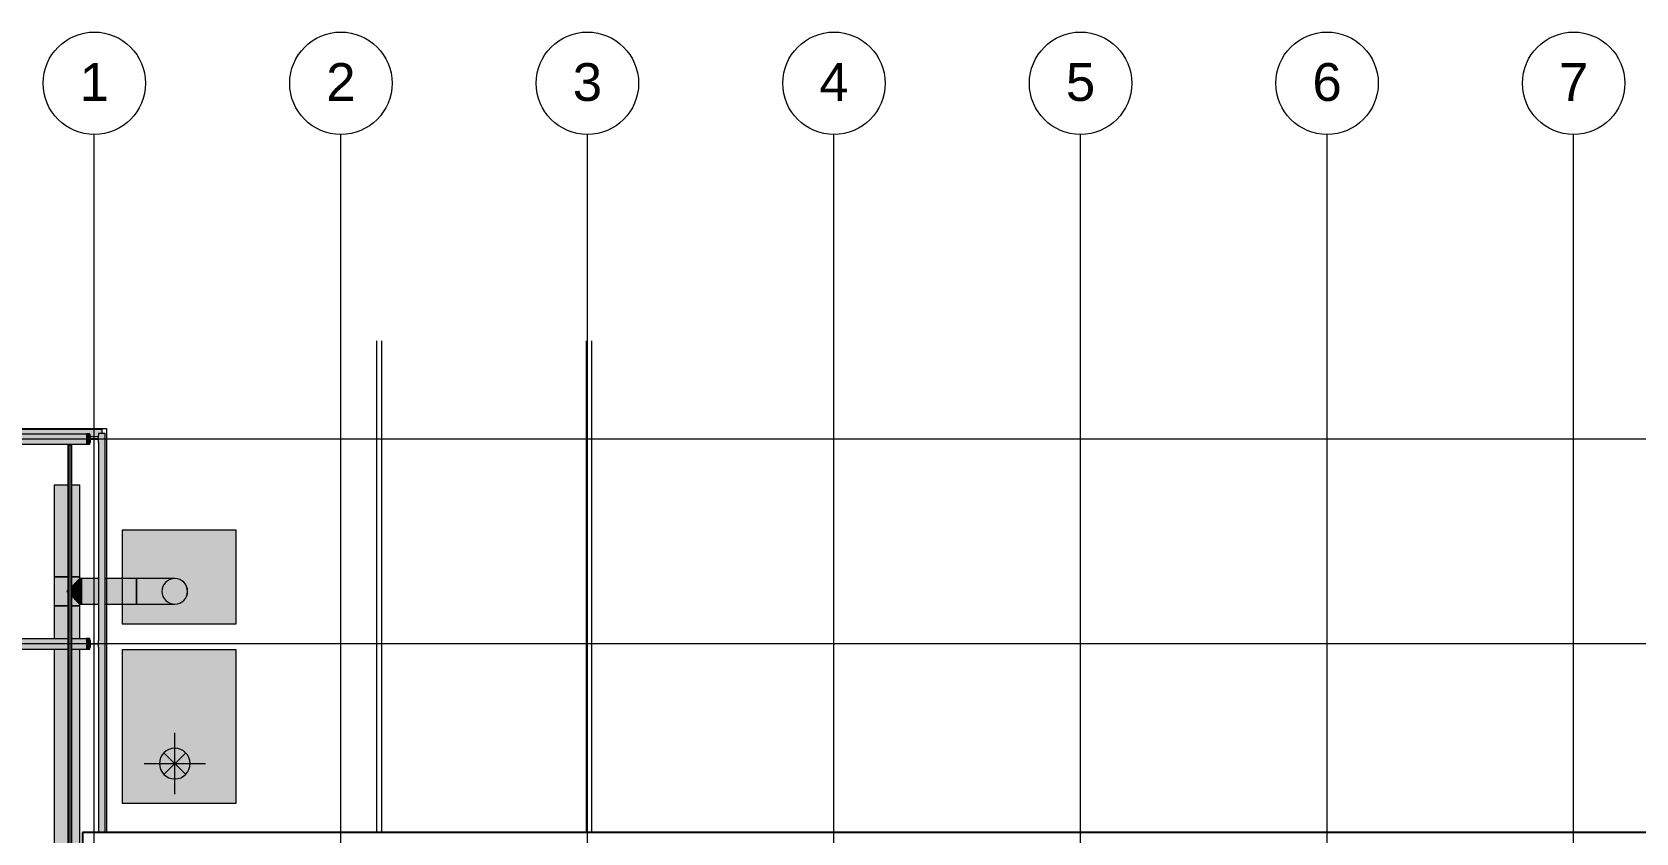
# Model space of a CAD drawing. Header units: inches. Extents: x 22011 to 32682, y -23296 to -20170.
# Drawn here: x 28800 to 30680, y -21132 to -20193 of the extents above; entities that cross this region are included whole.
import ezdxf

# ---------------------------------------------------------------- set-up
doc = ezdxf.new("R2010")
doc.units = ezdxf.units.IN
doc.header["$MEASUREMENT"] = 0
doc.linetypes.add('Grid Line 1_2_', pattern=[0.875, 0.5, -0.125, 0.125, -0.125])
for name, color, linetype, lineweight in [('A-ROOF', 132, 'Continuous', 9), ('A-SITE-CURB', 90, 'Continuous', 9), ('A-SITE-ROAD', 130, 'Continuous', 9), ('A-WALL', 113, 'Continuous', 9), ('C-TOPO', 7, 'Continuous', 9), ('M-EQPM', 50, 'Continuous', 9), ('M-HVAC-DUCT', 70, 'Continuous', 9), ('M-HVAC-DUCT-ANNO', 70, 'Continuous', 9), ('M-HVAC-DUCT-CNTR', 70, 'Continuous', 9), ('S-BEAM', 12, 'Continuous', 9), ('S-COLS', 52, 'Continuous', 9), ('S-GRID', 1, 'Continuous', 9), ('S-GRID-IDEN', 1, 'Continuous', 9)]:
    doc.layers.add(name, color=color, linetype=linetype, lineweight=lineweight)
doc.styles.add('Arial', font='arial.ttf', dxfattribs={"height": 44.258982})

# ---------------------------------------------------------------- blocks, each defined once
blk = doc.blocks.new('Mechanical Equipment 3 - Mechanical Equipment 1-405539-Roof Low')
at = {"layer": 'M-EQPM'}
h = blk.add_hatch(color=256, dxfattribs=at)
h.paths.add_polyline_path([(26010.9, -22143.2), (26134.2, -22143.2), (26134.2, -22033.2), (26000.5, -22033.2), (26000.5, -22143.2)], flags=0)
h.paths.add_polyline_path([(26062.2, -22120.1), (26059.6, -22119.9), (26057, -22119.2), (26054.7, -22118.1), (26052.5, -22116.6), (26050.7, -22114.7), (26049.2, -22112.6), (26048.1, -22110.2), (26047.4, -22107.7), (26047.2, -22105.1), (26047.5, -22101.9), (26048.1, -22100), (26049.2, -22097.6), (26050.7, -22095.5), (26052.5, -22093.6), (26054.7, -22092.1), (26057, -22091), (26059.6, -22090.3), (26062.2, -22090.1), (26064.8, -22090.3), (26067.3, -22091), (26069.8, -22092.2), (26071.8, -22093.6), (26073.6, -22095.5), (26075.1, -22097.6), (26076.3, -22100), (26076.9, -22102.5), (26077.2, -22105.1), (26076.9, -22107.7), (26076.3, -22110.2), (26075.1, -22112.6), (26073.6, -22114.7), (26071.8, -22116.6), (26069.7, -22118.1), (26067.3, -22119.2), (26064.8, -22119.9)], flags=0)
for p, q in [((26134.2, -22033.2), (26000.5, -22033.2)), ((26000.5, -22033.2), (26000.5, -22143.2)), ((26134.2, -22143.2), (26134.2, -22033.2)), ((26000.5, -22143.2), (26134.2, -22143.2))]:
    blk.add_line(p, q, dxfattribs=at)
blk = doc.blocks.new('Mechanical Equipment 4 - Mechanical Equipment 1-405625-Roof Low')
at = {"layer": 'M-EQPM'}
blk.add_hatch(color=256, dxfattribs=at).paths.add_polyline_path([(26010.9, -22143.2), (26134.2, -22143.2), (26134.2, -21963.7), (26000.5, -21963.7), (26000.5, -22143.2)], flags=0)
for p, q in [((26134.2, -21963.7), (26000.5, -21963.7)), ((26000.5, -21963.7), (26000.5, -22143.2)), ((26134.2, -22143.2), (26134.2, -21963.7)), ((26000.5, -22143.2), (26134.2, -22143.2))]:
    blk.add_line(p, q, dxfattribs=at)
blk = doc.blocks.new('Round Tee - Standard-364261-Roof Low')
at = {"layer": 'M-HVAC-DUCT'}
blk.add_hatch(color=256, dxfattribs=at).paths.add_polyline_path([(-17, 9.6), (-17, 0), (17, 0), (17, 15), (-17, 15), (-17, 11.5)], flags=0)
h = blk.add_hatch(color=256, dxfattribs=at)
h.paths.add_polyline_path([(-17, 0), (-17, -0.9), (-0.9, -0.9), (0, 0), (-16.2, 0)], flags=0)
h.paths.add_polyline_path([(-17, -14.9), (-17, -15), (-16.2, -15)], flags=0)
h.paths.add_polyline_path([(-17, -6.9), (-17, -14.9), (-14.9, -14.9), (-5.4, -5.3), (-17, -5.3), (-17, -6.1)], flags=0)
h.paths.add_polyline_path([(0, 0), (0.9, -0.9), (17, -0.9), (17, 0), (0.6, 0)], flags=0)
h.paths.add_polyline_path([(5.3, -5.3), (15, -15), (17, -14.8), (17, -5.3), (5.3, -5.3)], flags=0)
h = blk.add_hatch(color=256, dxfattribs=at)
h.paths.add_polyline_path([(-15, -17), (-14.9, -17), (-15, -15)], flags=0)
h.paths.add_polyline_path([(-15, -15), (-14.8, -17), (0, -17), (0, -5.3), (-5.4, -5.4), (-14.9, -14.9)], flags=0)
h.paths.add_polyline_path([(-0.9, -0.9), (0, -0.9), (0, 0), (-0.8, -0.8)], flags=0)
h = blk.add_hatch(color=256, dxfattribs=at)
h.paths.add_polyline_path([(0, -0.8), (0, -0.9), (0.9, -0.9), (0, 0), (0, -0.6)], flags=0)
h.paths.add_polyline_path([(14.9, -17), (15, -17), (15, -16.1)], flags=0)
h.paths.add_polyline_path([(0, -17), (14.9, -17), (14.9, -14.9), (5.3, -5.3), (0, -5.3), (0, -8.7)], flags=0)
for p, q in [((17, 15), (-17, 15)), ((-17, 0), (-17, 15)), ((17, 15), (17, 0)), ((-17, -0.9), (-17, 0)), ((-17, -15), (-17, -5.3)), ((-17, -15), (-15, -15)), ((-15, -15), (-15, -17)), ((0, -17), (-15, -17)), ((15, -17), (0, -17)), ((15, -17), (15, -15)), ((15, -15), (17, -15)), ((17, 0), (17, -0.9)), ((17, -5.3), (17, -15))]:
    blk.add_line(p, q, dxfattribs=at)
for points, knots in [([(-5.4, -5.4), (-5.6, -5.6), (-6.4, -6.4), (-8.1, -8.1), (-9.9, -9.9), (-11.6, -11.6), (-12.7, -12.7), (-13.7, -13.7), (-14.4, -14.4), (-14.8, -14.8), (-15, -15), (-15, -15), (-15, -15)], [0.2692308, 0.2692308, 0.2692308, 0.2692308, 0.3076923, 0.3846154, 0.5384615, 0.6153846, 0.6923077, 0.7692308, 0.8461538, 0.9230769, 0.9615385, 1, 1, 1, 1]), ([(0, 0), (-0.3, -0.3), (-0.6, -0.6), (-0.9, -0.9), (-0.9, -0.9)], [0, 0, 0, 0, 0.03846154, 0.0440829, 0.0440829, 0.0440829, 0.0440829]), ([(15, -15), (15, -15), (15, -15), (14.8, -14.8), (14.4, -14.4), (13.7, -13.7), (12.7, -12.7), (11.6, -11.6), (9.9, -9.9), (7.9, -7.9), (6.1, -6.1), (5.4, -5.4)], [0, 0, 0, 0, 0.0384615, 0.0769231, 0.1538462, 0.2307692, 0.3076923, 0.3846154, 0.4615385, 0.6153846, 0.7307692, 0.7307692, 0.7307692, 0.7307692])]:
    blk.add_open_spline(points, degree=3, knots=knots, dxfattribs=at)
blk.add_open_spline([(0.9, -0.9), (0.6, -0.6), (0.3, -0.3), (0, 0)], degree=3, dxfattribs=at)
blk = doc.blocks.new('Round Elbow - 1_5 D-V124-Roof Low')
at = {"layer": 'M-HVAC-DUCT'}
for points in [[(26079.1, -22311), (26092.1, -22311), (26092.1, -22251), (26089.2, -22251.3), (26086.6, -22252.1), (26084.2, -22253.3), (26082.5, -22254.5), (26080.3, -22256.8), (26078.9, -22258.9), (26078, -22261.1), (26077.3, -22264), (26077.1, -22267), (26077.1, -22311), (26078, -22311)], [(26092.1, -22311), (26107.1, -22311), (26107.1, -22265.8), (26106.8, -22263), (26106.1, -22260.6), (26104.8, -22258.1), (26103.5, -22256.3), (26101.7, -22254.5), (26099.6, -22253), (26097.3, -22251.9), (26094.7, -22251.2), (26092.1, -22251), (26092.1, -22307.6)]]:
    blk.add_hatch(color=256, dxfattribs=at).paths.add_polyline_path(points, flags=0)
for p, q in [((26092.1, -22311), (26077.1, -22311)), ((26107.1, -22311), (26092.1, -22311))]:
    blk.add_line(p, q, dxfattribs=at)
at = {"layer": 'M-HVAC-DUCT', "flags": 128}
for points in [[(26077.1, -22266), (26077.1, -22266.1), (26077.1, -22266.2), (26077.1, -22266.3), (26077.1, -22266.6), (26077.1, -22266.9), (26077.1, -22267.3), (26077.1, -22267.8), (26077.1, -22268.3), (26077.1, -22268.9), (26077.1, -22269.6), (26077.1, -22270.3), (26077.1, -22271.1), (26077.1, -22272), (26077.1, -22272.9), (26077.1, -22273.9), (26077.1, -22274.9), (26077.1, -22276), (26077.1, -22277.2), (26077.1, -22278.4), (26077.1, -22279.7), (26077.1, -22281), (26077.1, -22282.3), (26077.1, -22283.8), (26077.1, -22285.2), (26077.1, -22286.7), (26077.1, -22288.2), (26077.1, -22289.8), (26077.1, -22291.4), (26077.1, -22293), (26077.1, -22294.7), (26077.1, -22296.4), (26077.1, -22298.1), (26077.1, -22299.8), (26077.1, -22301.6), (26077.1, -22303.4), (26077.1, -22305.1), (26077.1, -22306.9), (26077.1, -22308.7), (26077.1, -22310.5), (26077.1, -22311)], [(26107.1, -22311), (26107.1, -22309.2), (26107.1, -22307.4), (26107.1, -22305.6), (26107.1, -22303.8), (26107.1, -22302.1), (26107.1, -22300.3), (26107.1, -22298.6), (26107.1, -22296.9), (26107.1, -22295.2), (26107.1, -22293.5), (26107.1, -22291.8), (26107.1, -22290.2), (26107.1, -22288.7), (26107.1, -22287.1), (26107.1, -22285.6), (26107.1, -22284.1), (26107.1, -22282.7), (26107.1, -22281.3), (26107.1, -22280), (26107.1, -22278.7), (26107.1, -22277.5), (26107.1, -22276.3), (26107.1, -22275.2), (26107.1, -22274.2), (26107.1, -22273.1), (26107.1, -22272.2), (26107.1, -22271.3), (26107.1, -22270.5), (26107.1, -22269.8), (26107.1, -22269.1), (26107.1, -22268.5), (26107.1, -22267.9), (26107.1, -22267.4), (26107.1, -22267), (26107.1, -22266.7), (26107.1, -22266.4), (26107.1, -22266.2), (26107.1, -22266.1), (26107.1, -22266), (26107.1, -22266)]]:
    blk.add_lwpolyline(points, dxfattribs=at)
at = {"layer": 'M-HVAC-DUCT'}
for start, end in [(90, 180), (0, 90)]:
    blk.add_arc((26092.1, -22266), 15, start, end, dxfattribs=at)
blk = doc.blocks.new('Girt_Z - 10_D-559342-Roof Low')
at = {"layer": 'S-BEAM'}
for points in [[(22765.3, -22343.4), (22765.8, -22343.4), (22765.8, -20676.8), (22765.3, -20676.8), (22765.3, -22343.1)], [(22766.6, -22343.4), (22766.6, -20676.8), (22765.8, -20676.8), (22765.8, -22343.4)], [(22766.6, -22343.4), (22766.7, -22343.4), (22766.7, -20676.8), (22766.6, -20676.8), (22766.6, -22343.1)], [(22769.1, -22343.4), (22769.1, -20676.8), (22766.7, -20676.8), (22766.7, -22343.4)], [(22769.7, -22343.4), (22769.7, -20676.8), (22769.1, -20676.8), (22769.1, -22343.4)]]:
    blk.add_hatch(color=256, dxfattribs=at).paths.add_polyline_path(points, flags=0)
for p, q in [((22765.2, -20676.8), (22765.3, -20676.8)), ((22765.2, -20676.8), (22765.2, -22343.4)), ((22765.3, -20676.8), (22765.8, -20676.8)), ((22765.3, -20676.8), (22765.3, -22343.4)), ((22765.8, -20676.8), (22766.6, -20676.8)), ((22765.8, -20676.8), (22765.8, -22343.4)), ((22766.6, -20676.8), (22766.6, -22343.4)), ((22766.6, -20676.8), (22766.7, -20676.8)), ((22766.7, -20676.8), (22769.1, -20676.8)), ((22769.1, -20676.8), (22769.7, -20676.8)), ((22769.1, -22343.4), (22769.1, -20676.8)), ((22769.7, -20676.8), (22769.7, -22343.4)), ((22765.3, -22343.4), (22765.2, -22343.4)), ((22765.8, -22343.4), (22765.3, -22343.4)), ((22766.6, -22343.4), (22765.8, -22343.4)), ((22766.7, -22343.4), (22766.6, -22343.4)), ((22769.1, -22343.4), (22766.7, -22343.4)), ((22769.7, -22343.4), (22769.1, -22343.4))]:
    blk.add_line(p, q, dxfattribs=at)
blk = doc.blocks.new('W-Wide Flange - W21X166-V125-Roof Low')
at = {"layer": 'S-BEAM'}
h = blk.add_hatch(color=256, dxfattribs=at)
h.paths.add_polyline_path([(22773, -20916.3), (22787.3, -20916.3), (22787.3, -20903.9), (22769.7, -20903.9), (22769.7, -20916.3)], flags=0)
h.paths.add_polyline_path([(22739.8, -20916.3), (22765.2, -20916.3), (22765.2, -20903.9), (22710.5, -20903.9), (22710.5, -20916.3)], flags=0)
h.paths.add_polyline_path([(22651.3, -20916.3), (22706, -20916.3), (22706, -20903.9), (22651.3, -20903.9)], flags=0)
h.paths.add_polyline_path([(22646.9, -20916.3), (22646.9, -20903.9), (22592.1, -20903.9), (22592.1, -20916.3), (22640, -20916.3)], flags=0)
h.paths.add_polyline_path([(22507, -20916.3), (22528.5, -20916.3), (22528.5, -20903.9), (22473.7, -20903.9), (22473.7, -20916.3)], flags=0)
h.paths.add_polyline_path([(22573.5, -20916.3), (22587.7, -20916.3), (22587.7, -20903.9), (22532.9, -20903.9), (22532.9, -20916.3)], flags=0)
h.paths.add_polyline_path([(22469.3, -20916.3), (22469.3, -20903.9), (22414.6, -20903.9), (22414.6, -20916.3), (22440.5, -20916.3)], flags=0)
h.paths.add_polyline_path([(22410.1, -20916.3), (22410.1, -20903.9), (22391.9, -20903.9), (22391.9, -20916.3), (22407.3, -20916.3)], flags=0)
h = blk.add_hatch(color=256, dxfattribs=at)
h.paths.add_polyline_path([(22787.6, -20916.3), (22787.6, -20903.9), (22787.3, -20903.9), (22787.3, -20916.3)], flags=0)
h.paths.add_polyline_path([(22790.8, -20916.3), (22791, -20916.3), (22791, -20903.9), (22790.8, -20903.9), (22790.8, -20913.2)], flags=0)
h.paths.add_polyline_path([(22789.6, -20910.4), (22790.7, -20910.4), (22790.7, -20909.7), (22787.7, -20909.7), (22787.7, -20910.4)], flags=0)
for points in [[(22790.8, -20908.8), (22790.8, -20903.9), (22787.6, -20903.9), (22787.6, -20908.8), (22790.8, -20908.8)], [(22790.7, -20909.7), (22790.7, -20909.6), (22790.8, -20908.8), (22787.6, -20908.8), (22787.6, -20909.7), (22789.6, -20909.7)], [(22789.6, -20911.3), (22790.8, -20911.3), (22790.7, -20910.5), (22790.7, -20910.4), (22787.6, -20910.5), (22787.6, -20911.3)], [(22790.8, -20916.3), (22790.8, -20911.3), (22787.6, -20911.3), (22787.6, -20916.3), (22789.6, -20916.3)]]:
    blk.add_hatch(color=256, dxfattribs=at).paths.add_polyline_path(points, flags=0)
for p, q in [((22391.9, -20916.3), (22391.9, -20903.9)), ((22391.9, -20903.9), (22410.1, -20903.9)), ((22414.6, -20903.9), (22469.3, -20903.9)), ((22473.7, -20903.9), (22528.5, -20903.9)), ((22532.9, -20903.9), (22587.7, -20903.9)), ((22592.1, -20903.9), (22646.9, -20903.9)), ((22651.3, -20903.9), (22706, -20903.9)), ((22710.5, -20903.9), (22765.2, -20903.9)), ((22769.7, -20903.9), (22787.3, -20903.9)), ((22787.6, -20903.9), (22787.3, -20903.9)), ((22787.3, -20903.9), (22787.3, -20916.3)), ((22787.6, -20908.8), (22787.6, -20903.9)), ((22790.8, -20903.9), (22787.6, -20903.9)), ((22790.8, -20903.9), (22790.8, -20908.8)), ((22791, -20903.9), (22790.8, -20903.9)), ((22791, -20916.3), (22791, -20903.9)), ((22391.9, -20916.3), (22410.1, -20916.3)), ((22414.6, -20916.3), (22469.3, -20916.3)), ((22473.7, -20916.3), (22528.5, -20916.3)), ((22532.9, -20916.3), (22587.7, -20916.3)), ((22592.1, -20916.3), (22646.9, -20916.3)), ((22651.3, -20916.3), (22706, -20916.3)), ((22710.5, -20916.3), (22765.2, -20916.3)), ((22769.7, -20916.3), (22787.3, -20916.3)), ((22787.3, -20916.3), (22787.6, -20916.3)), ((22787.6, -20916.3), (22787.6, -20911.3)), ((22787.6, -20916.3), (22790.8, -20916.3)), ((22790.7, -20909.7), (22787.7, -20909.7)), ((22787.7, -20910.4), (22790.7, -20910.4)), ((22790.8, -20911.3), (22790.8, -20916.3)), ((22790.8, -20916.3), (22791, -20916.3))]:
    blk.add_line(p, q, dxfattribs=at)
for centre, start_param, end_param in [((22787.7, -20908.8), 1.570796, 3.141593), ((22787.7, -20911.3), 0, 1.570796), ((22790.7, -20908.8), 3.141593, 4.712389), ((22790.7, -20911.3), 4.712389, 6.283185)]:
    blk.add_ellipse(centre, major_axis=(0, 0.89), ratio=0.164399, start_param=start_param, end_param=end_param, dxfattribs=at)
blk = doc.blocks.new('W-Wide Flange - W21X166-V126-Roof Low')
at = {"layer": 'S-BEAM'}
for points in [[(22787.3, -20676.3), (22787.3, -20663.9), (22391.9, -20663.9), (22391.9, -20676.3), (22773, -20676.3)], [(22790.8, -20668.8), (22790.8, -20663.9), (22787.6, -20663.9), (22787.6, -20668.8), (22790.8, -20668.8)], [(22790.7, -20669.7), (22790.7, -20669.6), (22790.8, -20668.8), (22787.6, -20668.8), (22787.6, -20669.7), (22789.6, -20669.7)], [(22787.6, -20671.3), (22790.8, -20671.3), (22790.7, -20670.5), (22790.7, -20670.4), (22787.6, -20670.5), (22787.6, -20671.3)], [(22790.8, -20676.3), (22790.8, -20671.3), (22787.6, -20671.3), (22787.6, -20676.3)]]:
    blk.add_hatch(color=256, dxfattribs=at).paths.add_polyline_path(points, flags=0)
h = blk.add_hatch(color=256, dxfattribs=at)
h.paths.add_polyline_path([(22787.6, -20676.3), (22787.6, -20663.9), (22787.3, -20663.9), (22787.3, -20676.3)], flags=0)
h.paths.add_polyline_path([(22790.8, -20676.3), (22791, -20676.3), (22791, -20663.9), (22790.8, -20663.9), (22790.8, -20671.3)], flags=0)
h.paths.add_polyline_path([(22790.7, -20670.4), (22790.7, -20669.7), (22787.7, -20669.7), (22787.7, -20670.4), (22789.6, -20670.4)], flags=0)
for p, q in [((22391.9, -20676.3), (22391.9, -20663.9)), ((22391.9, -20663.9), (22787.3, -20663.9)), ((22391.9, -20676.3), (22787.3, -20676.3)), ((22787.6, -20663.9), (22787.3, -20663.9)), ((22787.3, -20663.9), (22787.3, -20676.3)), ((22787.3, -20676.3), (22787.6, -20676.3)), ((22787.6, -20668.8), (22787.6, -20663.9)), ((22790.8, -20663.9), (22787.6, -20663.9)), ((22787.6, -20676.3), (22787.6, -20671.3)), ((22787.6, -20676.3), (22790.8, -20676.3)), ((22790.7, -20669.7), (22787.7, -20669.7)), ((22787.7, -20670.4), (22790.7, -20670.4)), ((22790.8, -20663.9), (22790.8, -20668.8)), ((22791, -20663.9), (22790.8, -20663.9)), ((22790.8, -20671.3), (22790.8, -20676.3)), ((22790.8, -20676.3), (22791, -20676.3)), ((22791, -20676.3), (22791, -20663.9))]:
    blk.add_line(p, q, dxfattribs=at)
for centre, start_param, end_param in [((22787.7, -20668.8), 1.570796, 3.141593), ((22787.7, -20671.3), 0, 1.570796), ((22790.7, -20668.8), 3.141593, 4.712389), ((22790.7, -20671.3), 4.712389, 6.283185)]:
    blk.add_ellipse(centre, major_axis=(0, 0.89), ratio=0.164399, start_param=start_param, end_param=end_param, dxfattribs=at)
blk = doc.blocks.new('Girt_C - 8_D-560230-Roof Low')
at = {"layer": 'S-BEAM'}
for points in [[(22801.4, -21131.3), (22801.4, -20663.1), (22801.3, -20663.1), (22801.3, -21131.3), (22801.4, -21131.3)], [(22806.3, -21131.3), (22809.1, -21131.3), (22809.1, -20663.1), (22801.4, -20663.1), (22801.4, -21131.3)], [(22809.1, -21131.3), (22809.3, -21131.3), (22809.2, -20663.1), (22809.1, -20663.1), (22809.1, -21097.2)], [(22801.3, -21132.1), (22801.4, -21132.1), (22801.4, -21131.3), (22801.3, -21131.3)], [(22806.3, -21132.1), (22809.1, -21132.1), (22809.1, -21131.3), (22801.4, -21131.3), (22801.4, -21132.1)], [(22809.2, -21132.1), (22809.3, -21132.1), (22809.2, -21131.3), (22809.1, -21131.3), (22809.1, -21132.1)]]:
    blk.add_hatch(color=256, dxfattribs=at).paths.add_polyline_path(points, flags=0)
for p, q in [((22801.3, -20663.1), (22801.3, -20666.1)), ((22801.3, -20663.1), (22801.4, -20663.1)), ((22801.3, -20674), (22801.3, -20906.1)), ((22801.4, -20663.1), (22809.1, -20663.1)), ((22809.1, -20663.1), (22809.3, -20663.1)), ((22809.3, -21131.3), (22809.3, -20663.1)), ((22801.3, -20914), (22801.3, -21131.3)), ((22801.3, -21131.3), (22801.3, -21132.1)), ((22809.3, -21132.1), (22809.3, -21131.3))]:
    blk.add_line(p, q, dxfattribs=at)
blk = doc.blocks.new('Girt_C - 8_D-560231-Roof Low')
at = {"layer": 'S-BEAM'}
for points in [[(22390.6, -20659.2), (22805.3, -20659.2), (22805.3, -20659.1), (22381.4, -20659.1), (22381.4, -20659.2)], [(22381.4, -20666.9), (22391.9, -20666.9), (22391.9, -20663.9), (22791, -20663.9), (22791, -20666.9), (22791.5, -20666.9), (22791.5, -20666.1), (22792, -20666.1), (22792, -20666.9), (22800.8, -20666.9), (22800.8, -20666.1), (22801.3, -20666.1), (22801.4, -20663.1), (22805.3, -20663.1), (22805.3, -20659.2), (22381.4, -20659.2), (22381.4, -20663.9)]]:
    blk.add_hatch(color=256, dxfattribs=at).paths.add_polyline_path(points, flags=0)
h = blk.add_hatch(color=256, dxfattribs=at)
h.paths.add_polyline_path([(22390.6, -20667.1), (22391.9, -20667), (22391.9, -20666.9), (22381.4, -20666.9), (22381.4, -20667.1), (22385.9, -20667.1)], flags=0)
h.paths.add_polyline_path([(22791.5, -20667.1), (22791.5, -20666.9), (22791, -20666.9), (22791, -20667.1)], flags=0)
h.paths.add_polyline_path([(22800.8, -20667.1), (22800.8, -20666.9), (22792, -20666.9), (22792, -20667.1)], flags=0)
for p, q in [((22805.3, -20659.1), (22381.4, -20659.1)), ((22381.4, -20659.2), (22381.4, -20659.1)), ((22381.4, -20666.9), (22381.4, -20659.2)), ((22805.3, -20659.1), (22805.3, -20659.2)), ((22805.3, -20659.2), (22805.3, -20663.1)), ((22381.4, -20667.1), (22381.4, -20666.9)), ((22381.4, -20667.1), (22385.9, -20667.1)), ((22390.9, -20667.1), (22391.9, -20667.1)), ((22791, -20667.1), (22791.5, -20667.1)), ((22792, -20667.1), (22800.8, -20667.1))]:
    blk.add_line(p, q, dxfattribs=at)
blk = doc.blocks.new('Grid - Grid Head - Circle-14747-Roof Low')
at = {"layer": 'S-GRID-IDEN'}
blk.add_circle((0, 0), 0.25, dxfattribs=at)

msp = doc.modelspace()

# ---------------------------------------------------------------- hatches: boundary and pattern name
at = {"layer": 'A-WALL', "transparency": 33554611}
for points in [[(28859.1, -22368.1), (28859.9, -22368.1), (28859.9, -21131.3), (28859.1, -21131.3), (28859.1, -22365.7)], [(32068.8, -21132.1), (32069.6, -21132.1), (32069.6, -21131.3), (28859.9, -21131.3), (28859.9, -21132.1), (32064.8, -21132.1)]]:
    msp.add_hatch(color=256, dxfattribs=at).paths.add_polyline_path(points, flags=0)
at = {"layer": 'M-HVAC-DUCT'}
for points in [[(28831.1, -20831.6), (28840.7, -20831.6), (28840.7, -20723.6), (28825.7, -20723.6), (28825.7, -20831.6), (28829.2, -20831.6)], [(28922.1, -20848.6), (28922.1, -20833.6), (28887, -20833.6), (28887, -20848.6), (28915.9, -20848.6)], [(28887, -20863.6), (28922.1, -20863.6), (28922.1, -20848.6), (28887, -20848.6), (28887, -20863.5)], [(28967.1, -20863.6), (28969.8, -20863.4), (28972.3, -20862.7), (28974.6, -20861.6), (28976.8, -20860.1), (28978.6, -20858.3), (28980.1, -20856.1), (28981.2, -20853.8), (28981.9, -20851.2), (28982.1, -20848.6), (28981.8, -20845.4), (28981.2, -20843.5), (28980.1, -20841.1), (28978.6, -20839), (28976.8, -20837.2), (28974.6, -20835.7), (28972.3, -20834.5), (28969.8, -20833.9), (28967.1, -20833.6), (28964.5, -20833.9), (28962, -20834.5), (28959.5, -20835.8), (28957.5, -20837.2), (28955.7, -20839), (28954.2, -20841.1), (28953.1, -20843.5), (28952.4, -20846), (28952.1, -20848.6), (28952.4, -20851.2), (28953.1, -20853.8), (28954.2, -20856.1), (28955.7, -20858.3), (28957.5, -20860.1), (28959.6, -20861.6), (28962, -20862.7), (28964.5, -20863.4), (28965.8, -20863.5)]]:
    msp.add_hatch(color=256, dxfattribs=at).paths.add_polyline_path(points, flags=0)
h = msp.add_hatch(color=256, dxfattribs=at)
h.paths.add_polyline_path([(28853, -20831.6), (28855.7, -20831.6), (28855.7, -20723.6), (28846.1, -20723.6), (28846.1, -20831.6), (28852.9, -20831.6)], flags=0)
h.paths.add_polyline_path([(28841.6, -20831.6), (28841.6, -20723.6), (28840.7, -20723.6), (28840.7, -20831.6)], flags=0)
h = msp.add_hatch(color=256, dxfattribs=at)
h.paths.add_polyline_path([(28887, -20848.6), (28887, -20833.6), (28885.7, -20833.6), (28885.7, -20848.6)], flags=0)
h.paths.add_polyline_path([(28876.8, -20848.6), (28877.7, -20848.6), (28877.6, -20833.6), (28857.7, -20833.7), (28857.7, -20848.6), (28866, -20848.6)], flags=0)
h = msp.add_hatch(color=256, dxfattribs=at)
h.paths.add_polyline_path([(28866, -20863.6), (28877.7, -20863.6), (28877.7, -20848.6), (28857.7, -20848.6), (28857.7, -20863.6)], flags=0)
h.paths.add_polyline_path([(28887, -20863.6), (28887, -20848.6), (28885.7, -20848.6), (28885.7, -20863.6)], flags=0)
h = msp.add_hatch(color=256, dxfattribs=at)
h.paths.add_polyline_path([(28840.7, -22245.6), (28840.7, -22116.3), (28825.7, -22116.3), (28825.7, -22245.6), (28838.1, -22245.6)], flags=0)
h.paths.add_polyline_path([(28840.7, -22103.9), (28840.7, -21876.3), (28825.7, -21876.3), (28825.8, -22103.9), (28840.5, -22103.9)], flags=0)
h.paths.add_polyline_path([(28832.6, -21863.9), (28840.7, -21863.9), (28840.7, -21636.3), (28825.7, -21636.3), (28825.8, -21863.9), (28831.1, -21863.9)], flags=0)
h.paths.add_polyline_path([(28826.3, -21623.9), (28840.7, -21623.9), (28840.7, -21396.3), (28825.7, -21396.3), (28825.8, -21623.9), (28826, -21623.9)], flags=0)
h.paths.add_polyline_path([(28840.7, -21383.9), (28840.7, -21156.3), (28825.7, -21156.3), (28825.7, -21383.9), (28839.1, -21383.9)], flags=0)
h.paths.add_polyline_path([(28831.5, -21143.9), (28840.7, -21143.9), (28840.7, -20916.3), (28825.7, -20916.3), (28825.7, -21143.9), (28831.1, -21143.9)], flags=0)
h.paths.add_polyline_path([(28825.7, -20903.9), (28840.7, -20903.9), (28840.7, -20865.6), (28825.7, -20865.6), (28825.7, -20903.5)], flags=0)
h = msp.add_hatch(color=256, dxfattribs=at)
h.paths.add_polyline_path([(28840.7, -22245.6), (28841.6, -22245.6), (28841.6, -22116.3), (28840.7, -22116.3), (28840.7, -22220.5)], flags=0)
h.paths.add_polyline_path([(28846.1, -22245.6), (28855.7, -22245.6), (28855.7, -22116.3), (28846.1, -22116.3), (28846.1, -22220.5)], flags=0)
h.paths.add_polyline_path([(28840.7, -22103.9), (28841.6, -22103.9), (28841.6, -21876.3), (28840.7, -21876.3), (28840.7, -22065.6)], flags=0)
h.paths.add_polyline_path([(28846.1, -22103.9), (28855.7, -22103.9), (28855.7, -21876.3), (28846.1, -21876.3), (28846.1, -22065.6)], flags=0)
h.paths.add_polyline_path([(28853.3, -21863.9), (28855.7, -21863.9), (28855.6, -21636.3), (28846.1, -21636.3), (28846.1, -21863.9), (28852.2, -21863.9)], flags=0)
h.paths.add_polyline_path([(28841.6, -21863.9), (28841.6, -21636.3), (28840.7, -21636.3), (28840.7, -21863.9)], flags=0)
h.paths.add_polyline_path([(28846.1, -21623.9), (28855.7, -21623.9), (28855.7, -21396.3), (28846.1, -21396.3), (28846.1, -21620.1)], flags=0)
h.paths.add_polyline_path([(28841.6, -21623.9), (28841.6, -21396.3), (28840.7, -21396.3), (28840.7, -21623.9)], flags=0)
h.paths.add_polyline_path([(28840.7, -21383.9), (28841.6, -21383.9), (28841.6, -21156.3), (28840.7, -21156.3), (28840.7, -21368.3)], flags=0)
h.paths.add_polyline_path([(28846.1, -21383.9), (28855.7, -21383.9), (28855.7, -21156.3), (28846.1, -21156.3), (28846.1, -21368.3)], flags=0)
h.paths.add_polyline_path([(28855, -21143.9), (28855.7, -21143.9), (28855.7, -20916.3), (28846.1, -20916.3), (28846.1, -21143.9), (28854.8, -21143.9)], flags=0)
h.paths.add_polyline_path([(28840.7, -21143.9), (28841.6, -21143.9), (28841.6, -20916.3), (28840.7, -20916.3), (28840.7, -21135.9)], flags=0)
h.paths.add_polyline_path([(28854.8, -20903.9), (28855.7, -20903.9), (28855.7, -20865.6), (28846.1, -20865.6), (28846.1, -20903.9), (28853.8, -20903.9)], flags=0)
h.paths.add_polyline_path([(28841.6, -20903.9), (28841.6, -20865.6), (28840.7, -20865.6), (28840.8, -20903.9)], flags=0)
at = {"layer": 'M-HVAC-DUCT-ANNO'}
msp.add_hatch(color=256, dxfattribs=at).paths.add_polyline_path([(28968.6, -21068.3), (28971.6, -21067.8), (28974.4, -21066.9), (28977, -21065.4), (28979.3, -21063.6), (28981.4, -21061.4), (28983, -21058.9), (28984.2, -21056.2), (28984.9, -21053.3), (28985.1, -21050.4), (28984.9, -21047.4), (28984.2, -21044.5), (28983, -21041.8), (28981.4, -21039.3), (28979.3, -21037.1), (28977, -21035.3), (28974.4, -21033.9), (28971.6, -21032.9), (28968.6, -21032.4), (28965.7, -21032.4), (28962.7, -21032.9), (28959.9, -21033.9), (28957.3, -21035.3), (28955, -21037.1), (28952.9, -21039.3), (28951.3, -21041.8), (28950.1, -21044.5), (28949.4, -21047.4), (28949.1, -21050.4), (28949.4, -21053.3), (28950.1, -21056.2), (28951.3, -21058.9), (28952.9, -21061.4), (28955, -21063.6), (28957.3, -21065.4), (28959.9, -21066.9), (28962.7, -21067.8), (28965.7, -21068.3)], flags=0)
at = {"layer": 'S-COLS'}
for points in [[(28868.4, -20674), (28868.5, -20670.5), (28868.7, -20670.3), (28869.1, -20670.2), (28873.6, -20670.2), (28873.6, -20669.9), (28868.7, -20669.8), (28868.5, -20669.6), (28868.4, -20669.2), (28868.4, -20666.1), (28867.9, -20666.1), (28867.9, -20674)], [(28877.2, -20674), (28877.7, -20674), (28877.7, -20666.1), (28877.2, -20666.1), (28877.1, -20669.6), (28876.9, -20669.8), (28876.5, -20669.9), (28873.6, -20669.9), (28873.6, -20670.2), (28876.9, -20670.3), (28877.1, -20670.5), (28877.2, -20671.1)], [(28868.4, -20914), (28868.5, -20910.5), (28868.7, -20910.3), (28869.1, -20910.2), (28873.6, -20910.2), (28873.6, -20909.9), (28868.7, -20909.8), (28868.5, -20909.6), (28868.4, -20909.2), (28868.4, -20906.1), (28867.9, -20906.1), (28867.9, -20914)], [(28877.2, -20914), (28877.7, -20914), (28877.7, -20906.1), (28877.2, -20906.1), (28877.1, -20909.6), (28876.9, -20909.8), (28876.5, -20909.9), (28873.6, -20909.9), (28873.6, -20910.2), (28876.9, -20910.3), (28877.1, -20910.5), (28877.2, -20910.9), (28877.2, -20913.2)]]:
    msp.add_hatch(color=256, dxfattribs=at).paths.add_polyline_path(points, flags=0)

# ---------------------------------------------------------------- linework, layer by layer
at = {"layer": 'A-ROOF'}
for p, q in [((28452.5, -20657.8), (28887, -20657.8)), ((28887, -20657.8), (28887, -21131.3)), ((28887, -21131.3), (28861.7, -21131.3)), ((28861.7, -21132.1), (28861.7, -21131.3))]:
    msp.add_line(p, q, dxfattribs=at)
at = {"layer": 'A-SITE-CURB'}
for p, q in [((29203.8, -21131.3), (29203.8, -20554.9)), ((29455.8, -21131.3), (29455.8, -20554.9))]:
    msp.add_line(p, q, dxfattribs=at)
at = {"layer": 'A-SITE-ROAD'}
for p, q in [((29209.8, -21131.3), (29209.8, -20554.9)), ((29449.8, -21131.3), (29449.8, -20554.9))]:
    msp.add_line(p, q, dxfattribs=at)
at = {"layer": 'A-WALL', "lineweight": 25}
for p, q in [((28859.1, -21131.3), (28859.1, -22368.8)), ((32069.6, -21131.3), (28859.1, -21131.3))]:
    msp.add_line(p, q, dxfattribs=at)
at = {"layer": 'A-WALL'}
msp.add_line((28859.9, -21132.1), (28859.9, -21131.3), dxfattribs=at)
at = {"layer": 'C-TOPO'}
for p, q in [((28452.5, -20657.8), (28887, -20657.8)), ((28887, -20657.8), (28887, -21131.3)), ((28887, -21131.3), (32069.6, -21131.3))]:
    msp.add_line(p, q, dxfattribs=at)
at = {"layer": 'M-HVAC-DUCT'}
for p, q in [((28825.7, -20723.6), (28825.7, -20831.6)), ((28825.7, -20723.6), (28841.6, -20723.6)), ((28846.1, -20723.6), (28855.7, -20723.6)), ((28855.7, -20831.6), (28855.7, -20723.6)), ((28841.6, -20831.6), (28825.7, -20831.6)), ((28855.7, -20831.6), (28846.1, -20831.6)), ((28877.6, -20833.6), (28857.7, -20833.6)), ((28857.7, -20863.6), (28857.7, -20833.6)), ((28922.1, -20833.6), (28885.7, -20833.6)), ((28922.1, -20833.6), (28922.1, -20863.6)), ((28825.7, -20865.6), (28825.7, -20903.9)), ((28825.7, -20865.6), (28841.6, -20865.6)), ((28846.1, -20865.6), (28855.7, -20865.6)), ((28855.7, -20903.9), (28855.7, -20865.6)), ((28857.7, -20863.6), (28877.7, -20863.6)), ((28885.7, -20863.6), (28922.1, -20863.6)), ((28825.7, -20916.3), (28825.7, -21143.9)), ((28855.7, -21143.9), (28855.7, -20916.3))]:
    msp.add_line(p, q, dxfattribs=at)
for start, end in [(90, 180), (180, 270), (0, 90), (270, 0)]:
    msp.add_arc((28967.1, -20848.6), 15, start, end, dxfattribs=at)
at = {"layer": 'M-HVAC-DUCT-ANNO'}
for p, q in [((28954.4, -21037.7), (28979.9, -21063.1)), ((28979.9, -21037.7), (28954.4, -21063.1))]:
    msp.add_line(p, q, dxfattribs=at)
for start, end in [(0, 180), (180, 0)]:
    msp.add_arc((28967.1, -21050.4), 18, start, end, dxfattribs=at)
at = {"layer": 'M-HVAC-DUCT-CNTR'}
for p, q in [((28967.1, -21086.4), (28967.1, -21014.4)), ((28931.1, -21050.4), (29003.1, -21050.4))]:
    msp.add_line(p, q, dxfattribs=at)
at = {"layer": 'S-COLS'}
for p, q in [((28868.4, -20666.1), (28867.9, -20666.1)), ((28867.9, -20666.1), (28867.9, -20674)), ((28867.9, -20674), (28868.4, -20674)), ((28868.4, -20669.2), (28868.4, -20666.1)), ((28868.4, -20674), (28868.4, -20670.9)), ((28873.6, -20669.9), (28869.1, -20669.9)), ((28869.1, -20670.2), (28873.6, -20670.2)), ((28876.5, -20669.9), (28873.6, -20669.9)), ((28873.6, -20670.2), (28876.5, -20670.2)), ((28877.7, -20666.1), (28877.2, -20666.1)), ((28877.2, -20666.1), (28877.2, -20669.2)), ((28877.2, -20670.9), (28877.2, -20674)), ((28877.2, -20674), (28877.7, -20674)), ((28877.7, -20674), (28877.7, -20666.1)), ((28868.4, -20906.1), (28867.9, -20906.1)), ((28867.9, -20906.1), (28867.9, -20914)), ((28867.9, -20914), (28868.4, -20914)), ((28868.4, -20909.2), (28868.4, -20906.1)), ((28868.4, -20914), (28868.4, -20910.9)), ((28873.6, -20909.9), (28869.1, -20909.9)), ((28869.1, -20910.2), (28873.6, -20910.2)), ((28876.5, -20909.9), (28873.6, -20909.9)), ((28873.6, -20910.2), (28876.5, -20910.2)), ((28877.7, -20906.1), (28877.2, -20906.1)), ((28877.2, -20906.1), (28877.2, -20909.2)), ((28877.2, -20910.9), (28877.2, -20914)), ((28877.2, -20914), (28877.7, -20914)), ((28877.7, -20914), (28877.7, -20906.1))]:
    msp.add_line(p, q, dxfattribs=at)
for centre, start, end in [((28869.1, -20669.2), 180, 270), ((28869.1, -20670.9), 90, 180), ((28876.5, -20669.2), 270, 0), ((28876.5, -20670.9), 0, 90), ((28869.1, -20909.2), 180, 270), ((28869.1, -20910.9), 90, 180), ((28876.5, -20909.2), 270, 0), ((28876.5, -20910.9), 0, 90)]:
    msp.add_arc(centre, 0.691, start, end, dxfattribs=at)
at = {"layer": 'S-GRID', "linetype": 'Grid Line 1_2_'}
for p, q in [((28872.8, -22848.2), (28872.8, -20313.2)), ((29161.8, -22848.2), (29161.8, -20313.2)), ((29450.8, -22848.2), (29450.8, -20313.2)), ((29739.8, -22848.2), (29739.8, -20313.2)), ((30028.8, -22848.2), (30028.8, -20313.2)), ((30317.8, -22848.2), (30317.8, -20313.2)), ((30606.8, -22848.2), (30606.8, -20313.2)), ((32430.7, -20670.1), (27942.7, -20670.1)), ((32430.7, -20910.1), (27942.7, -20910.1))]:
    msp.add_line(p, q, dxfattribs=at)

# ---------------------------------------------------------------- block references
at = {"layer": 'M-EQPM'}
for name, p in [('Mechanical Equipment 3 - Mechanical Equipment 1-405539-Roof Low', (2905, 1256.5)), ('Mechanical Equipment 4 - Mechanical Equipment 1-405625-Roof Low', (2905, 1046.5))]:
    msp.add_blockref(name, p, dxfattribs=at)
at = {"layer": 'M-HVAC-DUCT'}
for name, p, rotation in [('Round Tee - Standard-364261-Roof Low', (28840.7, -20848.6), 90), ('Round Elbow - 1_5 D-V124-Roof Low', (51233.2, 5243.5), 270)]:
    msp.add_blockref(name, p, dxfattribs=dict(at, rotation=rotation))
at = {"layer": 'S-BEAM'}
for name in ['Girt_C - 8_D-560231-Roof Low', 'W-Wide Flange - W21X166-V126-Roof Low', 'Girt_Z - 10_D-559342-Roof Low', 'Girt_C - 8_D-560230-Roof Low', 'W-Wide Flange - W21X166-V125-Roof Low']:
    msp.add_blockref(name, (6076.4, 0), dxfattribs=at)
at = {"layer": 'S-GRID-IDEN', "xscale": 239.9999999999998, "yscale": 239.9999999999998, "zscale": 239.9999999999998}
for p in [(28872.8, -20253.2), (29161.8, -20253.2), (29450.8, -20253.2), (29739.8, -20253.2), (30028.8, -20253.2), (30317.8, -20253.2), (30606.8, -20253.2)]:
    msp.add_blockref('Grid - Grid Head - Circle-14747-Roof Low', p, dxfattribs=at)

# ---------------------------------------------------------------- next in the draw order: texts
at = {"layer": 'S-GRID-IDEN', "char_height": 44.3, "width": 41.04, "attachment_point": 2, "line_spacing_factor": 0.938532, "style": 'Arial', "bg_fill": 3, "box_fill_scale": 1.25, "bg_fill_color": 0, "bg_fill_transparency": 0}
for s, insert in [('1', (28872.8, -20229.6)), ('2', (29161.8, -20229.6)), ('3', (29450.8, -20229.6)), ('4', (29739.8, -20229.6)), ('5', (30028.8, -20229.6)), ('6', (30317.8, -20229.6)), ('7', (30606.8, -20229.6))]:
    msp.add_mtext(s, dxfattribs=dict(at, insert=insert))

doc.saveas('drawing.dxf')
